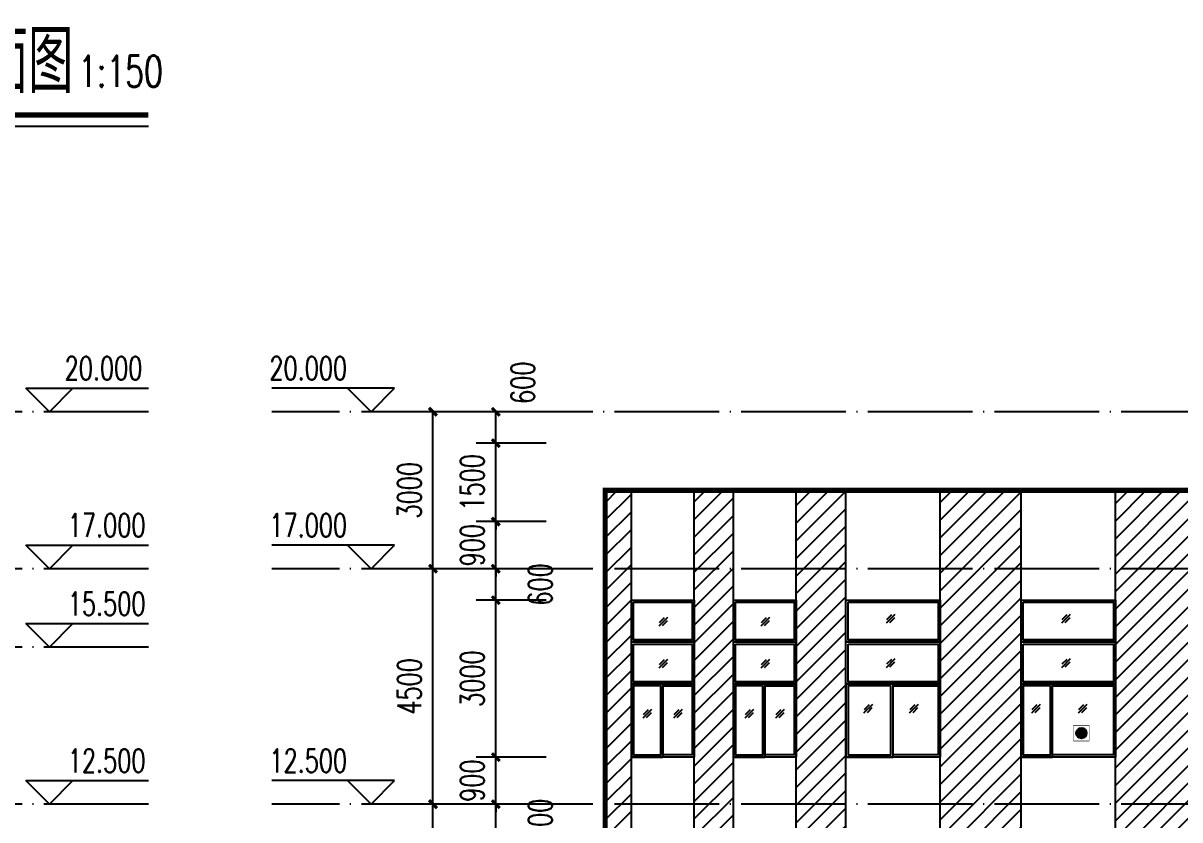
# Model space of a CAD drawing. Extents: x -4747 to 1060961, y -766984 to 396631.
# Drawn here: x 527111 to 549215, y -278072 to -262844 of the extents above; entities that cross this region are included whole.
import ezdxf

# ---------------------------------------------------------------- set-up
doc = ezdxf.new("R2010")
doc.units = 0
doc.header["$LTSCALE"] = 1000
doc.header["$MEASUREMENT"] = 0
doc.linetypes.add('DOTE', pattern=[2.42, 2, -0.2, 0.02, -0.2])
doc.layers.get('0').update_dxf_attribs({"linetype": 'CONTINUOUS'})
doc.layers.get('DEFPOINTS').update_dxf_attribs({"linetype": 'CONTINUOUS'})
for name, color, linetype in [('DIM_ELEV', 3, 'CONTINUOUS'), ('DIM_SYMB', 3, 'CONTINUOUS'), ('DOTE', 1, 'DOTE'), ('PUB_DIM', 3, 'CONTINUOUS'), ('PUB_TEXT', 7, 'CONTINUOUS'), ('剖面填充', 147, 'CONTINUOUS'), ('窗户', 140, 'CONTINUOUS'), ('立面图', 41, 'CONTINUOUS'), ('立面轮廓线', 3, 'CONTINUOUS')]:
    doc.layers.add(name, color=color, linetype=linetype)
doc.styles.add('_TCH_DIM', font='SIMPLEX', dxfattribs={"bigfont": 'GBCBIG'})
doc.styles.add('DIM_FONT', font='SIMPLEX', dxfattribs={"width": 0.7, "bigfont": 'GBCBIG'})
doc.styles.add('HZTXT', font='txt.shx', dxfattribs={"bigfont": 'gbcbig.shx'})
doc.styles.get("Standard").update_dxf_attribs({"font": 'gbenor.shx', "bigfont": 'gbcbig.shx'})
doc.dimstyles.new('DIMN150', dxfattribs={"dimscale": 1.5, "dimtxt": 300, "dimasz": 100, "dimexe": 250, "dimexo": 300, "dimgap": 150, "dimtad": 1, "dimdec": 0, "dimzin": 0, "dimtxsty": 'DIM_FONT', "dimblk": 'ARCHTICK', "dimcen": 0.09, "dimclrt": 7, "dimazin": 3, "dimtfac": 1, "dimtdec": 0, "dimtix": 1, "dimtmove": 0, "dimatfit": 3, "dimtolj": 1, "dimtzin": 0})

# ---------------------------------------------------------------- blocks, each defined once
blk = doc.blocks.new('_ARCHTICK')
at = {"color": 0, "linetype": 'BYBLOCK', "const_width": 0.4}
blk.add_lwpolyline([(-0.5, -0.5), (0.5, 0.5)], dxfattribs=at)
blk = doc.blocks.new('*D608')
at = {"layer": 'DEFPOINTS', "color": 0}
for p in [(536143, -277772), (537559, -277772), (537559, -278372)]:
    blk.add_point(p, dxfattribs=at)
at = {"layer": 'PUB_DIM', "color": 0}
for p, q in [((537109, -277772), (535768, -277772)), ((536143, -278372), (536143, -277772)), ((537109, -278372), (535768, -278372))]:
    blk.add_line(p, q, dxfattribs=at)
at = {"layer": 'PUB_DIM', "color": 0, "xscale": 150, "yscale": 150, "zscale": 150}
for p, rotation in [((536143, -277772), 90), ((536143, -278372), 270)]:
    blk.add_blockref('_ARCHTICK', p, dxfattribs=dict(at, rotation=rotation))
at = {"layer": 'PUB_DIM', "color": 7, "insert": (536994, -278072), "char_height": 450, "attachment_point": 5, "rotation": 90, "style": 'DIM_FONT'}
blk.add_mtext('\\A1;600', dxfattribs=at)
blk = doc.blocks.new('*D609')
at = {"layer": 'DEFPOINTS', "color": 0}
for p in [(536143, -276872), (537559, -276872), (537559, -277772)]:
    blk.add_point(p, dxfattribs=at)
at = {"layer": 'PUB_DIM', "color": 0}
for p, q in [((536143, -276872), (536143, -276722)), ((537109, -276872), (535768, -276872)), ((536143, -277772), (536143, -276872)), ((537109, -277772), (535768, -277772)), ((536143, -277772), (536143, -277922))]:
    blk.add_line(p, q, dxfattribs=at)
at = {"layer": 'PUB_DIM', "color": 0, "xscale": 150, "yscale": 150, "zscale": 150}
for p, rotation in [((536143, -276872), 270), ((536143, -277772), 90)]:
    blk.add_blockref('_ARCHTICK', p, dxfattribs=dict(at, rotation=rotation))
at = {"layer": 'PUB_DIM', "color": 7, "insert": (535693, -277322), "char_height": 450, "attachment_point": 5, "rotation": 90, "style": 'DIM_FONT'}
blk.add_mtext('\\A1;900', dxfattribs=at)
blk = doc.blocks.new('*D610')
at = {"layer": 'DEFPOINTS', "color": 0}
for p in [(536143, -273872), (537559, -273872), (537559, -276872)]:
    blk.add_point(p, dxfattribs=at)
at = {"layer": 'PUB_DIM', "color": 0}
for p, q in [((537109, -273872), (535768, -273872)), ((536143, -276872), (536143, -273872)), ((537109, -276872), (535768, -276872))]:
    blk.add_line(p, q, dxfattribs=at)
at = {"layer": 'PUB_DIM', "color": 0, "xscale": 150, "yscale": 150, "zscale": 150}
for p, rotation in [((536143, -273872), 90), ((536143, -276872), 270)]:
    blk.add_blockref('_ARCHTICK', p, dxfattribs=dict(at, rotation=rotation))
at = {"layer": 'PUB_DIM', "color": 7, "insert": (535693, -275372), "char_height": 450, "attachment_point": 5, "rotation": 90, "style": 'DIM_FONT'}
blk.add_mtext('\\A1;3000', dxfattribs=at)
blk = doc.blocks.new('*D611')
at = {"layer": 'DEFPOINTS', "color": 0}
for p in [(536143, -273272), (537559, -273272), (537559, -273872)]:
    blk.add_point(p, dxfattribs=at)
at = {"layer": 'PUB_DIM', "color": 0}
for p, q in [((537109, -273272), (535768, -273272)), ((536143, -273872), (536143, -273272)), ((537109, -273872), (535768, -273872))]:
    blk.add_line(p, q, dxfattribs=at)
at = {"layer": 'PUB_DIM', "color": 0, "xscale": 150, "yscale": 150, "zscale": 150}
for p, rotation in [((536143, -273272), 90), ((536143, -273872), 270)]:
    blk.add_blockref('_ARCHTICK', p, dxfattribs=dict(at, rotation=rotation))
at = {"layer": 'PUB_DIM', "color": 7, "insert": (536994, -273572), "char_height": 450, "attachment_point": 5, "rotation": 90, "style": 'DIM_FONT'}
blk.add_mtext('\\A1;600', dxfattribs=at)
blk = doc.blocks.new('*D612')
at = {"layer": 'DEFPOINTS', "color": 0}
for p in [(536143, -272372), (537559, -272372), (537559, -273272)]:
    blk.add_point(p, dxfattribs=at)
at = {"layer": 'PUB_DIM', "color": 0}
for p, q in [((536143, -272372), (536143, -272222)), ((537109, -272372), (535768, -272372)), ((536143, -273272), (536143, -272372)), ((537109, -273272), (535768, -273272)), ((536143, -273272), (536143, -273422))]:
    blk.add_line(p, q, dxfattribs=at)
at = {"layer": 'PUB_DIM', "color": 0, "xscale": 150, "yscale": 150, "zscale": 150}
for p, rotation in [((536143, -272372), 270), ((536143, -273272), 90)]:
    blk.add_blockref('_ARCHTICK', p, dxfattribs=dict(at, rotation=rotation))
at = {"layer": 'PUB_DIM', "color": 7, "insert": (535693, -272822), "char_height": 450, "attachment_point": 5, "rotation": 90, "style": 'DIM_FONT'}
blk.add_mtext('\\A1;900', dxfattribs=at)
blk = doc.blocks.new('*D613')
at = {"layer": 'DEFPOINTS', "color": 0}
for p in [(536143, -270872), (537559, -270872), (537559, -272372)]:
    blk.add_point(p, dxfattribs=at)
at = {"layer": 'PUB_DIM', "color": 0}
for p, q in [((536143, -270872), (536143, -270722)), ((537109, -270872), (535768, -270872)), ((536143, -272372), (536143, -270872)), ((537109, -272372), (535768, -272372)), ((536143, -272372), (536143, -272522))]:
    blk.add_line(p, q, dxfattribs=at)
at = {"layer": 'PUB_DIM', "color": 0, "xscale": 150, "yscale": 150, "zscale": 150}
for p, rotation in [((536143, -270872), 270), ((536143, -272372), 90)]:
    blk.add_blockref('_ARCHTICK', p, dxfattribs=dict(at, rotation=rotation))
at = {"layer": 'PUB_DIM', "color": 7, "insert": (535693, -271622), "char_height": 450, "attachment_point": 5, "rotation": 90, "style": 'DIM_FONT'}
blk.add_mtext('\\A1;1500', dxfattribs=at)
blk = doc.blocks.new('*D614')
at = {"layer": 'DEFPOINTS', "color": 0}
for p in [(536143, -270272), (537559, -270272), (537559, -270872)]:
    blk.add_point(p, dxfattribs=at)
at = {"layer": 'PUB_DIM', "color": 0}
for p, q in [((537109, -270272), (535768, -270272)), ((536143, -270872), (536143, -270272)), ((537109, -270872), (535768, -270872))]:
    blk.add_line(p, q, dxfattribs=at)
at = {"layer": 'PUB_DIM', "color": 0, "xscale": 150, "yscale": 150, "zscale": 150}
for p, rotation in [((536143, -270272), 90), ((536143, -270872), 270)]:
    blk.add_blockref('_ARCHTICK', p, dxfattribs=dict(at, rotation=rotation))
at = {"layer": 'PUB_DIM', "color": 7, "insert": (536660, -269717), "char_height": 450, "attachment_point": 5, "rotation": 90, "style": 'DIM_FONT'}
blk.add_mtext('\\A1;600', dxfattribs=at)
blk = doc.blocks.new('*D617')
at = {"layer": 'DEFPOINTS', "color": 0}
for p in [(534943, -277772), (537559, -277772), (537559, -283772)]:
    blk.add_point(p, dxfattribs=at)
at = {"layer": 'PUB_DIM', "color": 0}
for p, q in [((537109, -277772), (534568, -277772)), ((534943, -283772), (534943, -277772)), ((537109, -283772), (534568, -283772))]:
    blk.add_line(p, q, dxfattribs=at)
at = {"layer": 'PUB_DIM', "color": 0, "xscale": 150, "yscale": 150, "zscale": 150}
for p, rotation in [((534943, -277772), 90), ((534943, -283772), 270)]:
    blk.add_blockref('_ARCHTICK', p, dxfattribs=dict(at, rotation=rotation))
at = {"layer": 'PUB_DIM', "color": 7, "insert": (534493, -280772), "char_height": 450, "attachment_point": 5, "rotation": 90, "style": 'DIM_FONT'}
blk.add_mtext('\\A1;6000', dxfattribs=at)
blk = doc.blocks.new('*D618')
at = {"layer": 'DEFPOINTS', "color": 0}
for p in [(534943, -273272), (537559, -273272), (537559, -277772)]:
    blk.add_point(p, dxfattribs=at)
at = {"layer": 'PUB_DIM', "color": 0}
for p, q in [((537109, -273272), (534568, -273272)), ((534943, -277772), (534943, -273272)), ((537109, -277772), (534568, -277772))]:
    blk.add_line(p, q, dxfattribs=at)
at = {"layer": 'PUB_DIM', "color": 0, "xscale": 150, "yscale": 150, "zscale": 150}
for p, rotation in [((534943, -273272), 90), ((534943, -277772), 270)]:
    blk.add_blockref('_ARCHTICK', p, dxfattribs=dict(at, rotation=rotation))
at = {"layer": 'PUB_DIM', "color": 7, "insert": (534493, -275522), "char_height": 450, "attachment_point": 5, "rotation": 90, "style": 'DIM_FONT'}
blk.add_mtext('\\A1;4500', dxfattribs=at)
blk = doc.blocks.new('*D619')
at = {"layer": 'DEFPOINTS', "color": 0}
for p in [(534943, -270272), (537559, -270272), (537559, -273272)]:
    blk.add_point(p, dxfattribs=at)
at = {"layer": 'PUB_DIM', "color": 0}
for p, q in [((537109, -270272), (534568, -270272)), ((534943, -273272), (534943, -270272)), ((537109, -273272), (534568, -273272))]:
    blk.add_line(p, q, dxfattribs=at)
at = {"layer": 'PUB_DIM', "color": 0, "xscale": 150, "yscale": 150, "zscale": 150}
for p, rotation in [((534943, -270272), 90), ((534943, -273272), 270)]:
    blk.add_blockref('_ARCHTICK', p, dxfattribs=dict(at, rotation=rotation))
at = {"layer": 'PUB_DIM', "color": 7, "insert": (534493, -271772), "char_height": 450, "attachment_point": 5, "rotation": 90, "style": 'DIM_FONT'}
blk.add_mtext('\\A1;3000', dxfattribs=at)

msp = doc.modelspace()

# ---------------------------------------------------------------- hatches: boundary and pattern name
h = msp.add_hatch(color=1)
edge = h.paths.add_edge_path()
edge.add_arc((547333.1, -276414), 100, 0, 360)
at = {"layer": '剖面填充'}
h = msp.add_hatch(dxfattribs=at)
h.set_pattern_fill('ANSI31', color=256, scale=150, style=0)
h.set_pattern_definition([(45, (0, 0), (-168.3798, 168.3798), [])])
h.paths.add_polyline_path([(538733.9, -271771.9), (538233.9, -271771.9), (538233.9, -290421.9), (538733.9, -290421.9)])
h.paths.add_polyline_path([(540683.9, -271771.9), (539933.9, -271771.9), (539933.9, -290421.9), (540683.9, -290421.9)])
h.paths.add_polyline_path([(542833.9, -271771.9), (541883.9, -271771.9), (541883.9, -290421.9), (542833.9, -290421.9)])
h.paths.add_polyline_path([(546183.9, -271771.9), (544633.9, -271771.9), (544633.9, -290421.9), (546183.9, -290421.9)])
h.paths.add_polyline_path([(549683.9, -271771.9), (547983.9, -271771.9), (547983.9, -290421.9), (549683.9, -290421.9)])
h.paths.add_polyline_path([(553183.9, -271771.9), (551483.9, -271771.9), (551483.9, -290421.9), (553183.9, -290421.9)])
h.paths.add_polyline_path([(556683.9, -276871.9), (556383.9, -276871.9), (555783.9, -276871.9), (555783.9, -275671.9), (555783.9, -275071.9), (556683.9, -275071.9), (556683.9, -271771.9), (554983.9, -271771.9), (554983.9, -290421.9), (556683.9, -290421.9)])
h.paths.add_polyline_path([(559933.9, -269671.9), (559233.9, -269671.9), (559233.9, -271771.9), (558483.9, -271771.9), (558483.9, -275071.9), (558883.9, -275071.9), (558883.9, -275671.9), (558883.9, -276871.9), (558483.9, -276871.9), (558483.9, -290421.9), (558533.9, -290421.9), (558533.9, -290271.9), (558833.9, -290271.9), (558833.9, -290121.9), (559133.9, -290121.9), (559133.9, -289971.9), (559933.9, -289971.9), (559933.9, -287871.9), (559933.9, -286606.9), (559726.5, -286606.9), (559726.5, -286620), (559726.5, -286681.9), (559726.5, -286831.9), (559639.7, -286831.9), (559639.7, -286606.9), (559636.9, -286606.9), (559183.1, -286606.9), (559183.1, -286506.9), (559639.7, -286506.9), (559639.7, -286431.9), (559657.5, -286431.9), (559657.5, -286391.9), (559183.9, -286391.9), (559183.9, -286371.9), (559657.5, -286371.9), (559657.5, -285530, -0.2679492), (559632.5, -285486.7, -1), (559732.5, -285486.7, -0.2679492), (559707.5, -285530), (559707.5, -286371.9), (559933.9, -286371.9)])
h.paths.add_polyline_path([(563683.9, -269671.9), (561733.9, -269671.9), (561733.9, -286371.9), (563683.9, -286371.9)])
h.paths.add_polyline_path([(567183.9, -271771.9), (566433.9, -271771.9), (566433.9, -269671.9), (565483.9, -269671.9), (565483.9, -286371.9), (565882.2, -286371.9), (565882.2, -285515.5, -0.2679492), (565857.2, -285472.2, -1), (565957.2, -285472.2, -0.2679492), (565932.2, -285515.5), (565932.2, -286371.9), (566433.9, -286371.9), (566433.9, -286391.9), (565932.2, -286391.9), (565932.2, -286431.9), (565950, -286431.9), (565950, -286506.9), (566433.9, -286506.9), (566433.9, -286606.9), (565950, -286606.9), (565950, -286831.9), (565863.2, -286831.9), (565863.2, -286606.9), (565483.9, -286606.9), (565483.9, -286971.9), (565983.9, -286971.9), (565983.9, -287571.9), (565983.9, -289971.9), (566433.9, -289971.9), (567183.9, -290035.8)])

# ---------------------------------------------------------------- linework, layer by layer
at = {"color": 1, "const_width": 10, "elevation": 0}
msp.add_lwpolyline([(547183.1, -276564), (547483.1, -276564), (547483.1, -276264), (547183.1, -276264)], close=True, dxfattribs=at)
at = {"color": 1}
msp.add_circle((547333.1, -276414), 100, dxfattribs=at)
at = {"layer": 'DIM_ELEV'}
for p, q in [((527612.3, -270271.9), (527162.3, -269821.9)), ((527162.3, -269821.9), (529509.8, -269821.9)), ((527612.3, -270271.9), (528062.3, -269821.9)), ((534209.6, -269821.9), (531862.1, -269821.9)), ((533759.6, -270271.9), (533309.6, -269821.9)), ((533759.6, -270271.9), (534209.6, -269821.9)), ((527612.3, -273271.9), (527162.3, -272821.9)), ((527162.3, -272821.9), (529509.8, -272821.9)), ((527612.3, -273271.9), (528062.3, -272821.9)), ((534209.6, -272821.9), (531862.1, -272821.9)), ((533759.6, -273271.9), (533309.6, -272821.9)), ((533759.6, -273271.9), (534209.6, -272821.9)), ((527612.3, -274771.9), (527162.3, -274321.9)), ((527162.3, -274321.9), (529509.8, -274321.9)), ((527612.3, -274771.9), (528062.3, -274321.9)), ((527612.3, -277771.9), (527162.3, -277321.9)), ((527162.3, -277321.9), (529509.8, -277321.9)), ((527612.3, -277771.9), (528062.3, -277321.9)), ((534209.6, -277321.9), (531862.1, -277321.9)), ((533759.6, -277771.9), (533309.6, -277321.9)), ((533759.6, -277771.9), (534209.6, -277321.9))]:
    msp.add_line(p, q, dxfattribs=at)
at = {"layer": 'DIM_SYMB', "const_width": 105}
msp.add_lwpolyline([(522433.7, -264600.8), (529506.7, -264600.8)], dxfattribs=at)
at = {"layer": 'DIM_SYMB'}
msp.add_lwpolyline([(522433.7, -264810.8), (529506.7, -264810.8)], dxfattribs=at)
for points in [[(538879.6, -276199.9, 0, 0, 0), (539066.6, -276199.9, 40, 0, 0), (539216.6, -276199.9, 0, 0, 0)], [(539792.2, -276199.9, 0, 0, 0), (539605.2, -276199.9, 40, 0, 0), (539455.2, -276199.9, 0, 0, 0)], [(540829.6, -276199.9, 0, 0, 0), (541016.6, -276199.9, 40, 0, 0), (541166.6, -276199.9, 0, 0, 0)], [(541742.2, -276199.9, 0, 0, 0), (541555.2, -276199.9, 40, 0, 0), (541405.2, -276199.9, 0, 0, 0)], [(543108.5, -276175.4, 0, 0, 0), (543295.5, -276175.4, 40, 0, 0), (543445.5, -276175.4, 0, 0, 0)], [(544298.5, -276175.4, 0, 0, 0), (544111.5, -276175.4, 40, 0, 0), (543961.5, -276175.4, 0, 0, 0)], [(546317.8, -276175.4, 0, 0, 0), (546504.8, -276175.4, 40, 0, 0), (546654.8, -276175.4, 0, 0, 0)], [(547525.9, -276175.4, 0, 0, 0), (547338.9, -276175.4, 40, 0, 0), (547188.9, -276175.4, 0, 0, 0)]]:
    msp.add_lwpolyline(points, format="xyseb", dxfattribs=at)
at = {"layer": 'DOTE'}
for points in [[(529509.8, -270271.9), (470526.3, -270271.9)], [(586394.5, -270271.9), (531862.1, -270271.9)], [(529509.8, -273271.9), (470526.3, -273271.9)], [(529509.8, -273271.9), (470526.3, -273271.9)], [(586394.5, -273271.9), (531862.1, -273271.9)], [(586394.5, -273271.9), (531862.1, -273271.9)], [(529509.8, -274771.9), (470526.3, -274771.9)], [(529509.8, -277771.9), (470526.3, -277771.9)], [(586394.5, -277771.9), (531862.1, -277771.9)]]:
    msp.add_lwpolyline(points, dxfattribs=at)
at = {"layer": '窗户'}
for points in [[(538733.9, -273871.9), (539933.9, -273871.9), (539933.9, -274671.9), (538733.9, -274671.9)], [(538773.9, -273911.9), (539893.9, -273911.9), (539893.9, -274631.9), (538773.9, -274631.9)], [(540683.9, -273871.9), (541883.9, -273871.9), (541883.9, -274671.9), (540683.9, -274671.9)], [(540723.9, -273911.9), (541843.9, -273911.9), (541843.9, -274631.9), (540723.9, -274631.9)], [(542833.9, -273871.9), (544633.9, -273871.9), (544633.9, -276871.9), (542833.9, -276871.9)], [(542833.9, -273871.9), (544633.9, -273871.9), (544633.9, -274671.9), (542833.9, -274671.9)], [(542873.9, -273911.9), (544593.9, -273911.9), (544593.9, -274631.9), (542873.9, -274631.9)], [(546183.9, -273871.9), (547983.9, -273871.9), (547983.9, -276871.9), (546183.9, -276871.9)], [(546183.9, -273871.9), (547983.9, -273871.9), (547983.9, -274671.9), (546183.9, -274671.9)], [(546223.9, -273911.9), (547943.9, -273911.9), (547943.9, -274631.9), (546223.9, -274631.9)], [(538733.9, -274671.9), (539933.9, -274671.9), (539933.9, -275471.9), (538733.9, -275471.9)], [(538773.9, -274711.9), (539893.9, -274711.9), (539893.9, -275431.9), (538773.9, -275431.9)], [(540683.9, -274671.9), (541883.9, -274671.9), (541883.9, -275471.9), (540683.9, -275471.9)], [(540723.9, -274711.9), (541843.9, -274711.9), (541843.9, -275431.9), (540723.9, -275431.9)], [(542833.9, -274671.9), (544633.9, -274671.9), (544633.9, -275471.9), (542833.9, -275471.9)], [(542873.9, -274711.9), (544593.9, -274711.9), (544593.9, -275431.9), (542873.9, -275431.9)], [(546183.9, -274671.9), (547983.9, -274671.9), (547983.9, -275471.9), (546183.9, -275471.9)], [(546223.9, -274711.9), (547943.9, -274711.9), (547943.9, -275431.9), (546223.9, -275431.9)], [(539333.9, -275471.9), (538733.9, -275471.9), (538733.9, -276871.9), (539333.9, -276871.9)], [(539293.9, -275511.9), (538773.9, -275511.9), (538773.9, -276831.9), (539293.9, -276831.9)], [(539333.9, -275471.9), (539933.9, -275471.9), (539933.9, -276871.9), (539333.9, -276871.9)], [(541283.9, -275471.9), (540683.9, -275471.9), (540683.9, -276871.9), (541283.9, -276871.9)], [(541243.9, -275511.9), (540723.9, -275511.9), (540723.9, -276831.9), (541243.9, -276831.9)], [(541283.9, -275471.9), (541883.9, -275471.9), (541883.9, -276871.9), (541283.9, -276871.9)], [(543733.9, -275471.9), (542833.9, -275471.9), (542833.9, -276871.9), (543733.9, -276871.9)], [(543693.9, -275511.9), (542873.9, -275511.9), (542873.9, -276831.9), (543693.9, -276831.9)], [(543733.9, -275471.9), (544633.9, -275471.9), (544633.9, -276871.9), (543733.9, -276871.9)], [(546783.9, -275471.9), (546183.9, -275471.9), (546183.9, -276871.9), (546783.9, -276871.9)], [(546743.9, -275511.9), (546223.9, -275511.9), (546223.9, -276831.9), (546743.9, -276831.9)], [(546783.9, -275471.9), (547983.9, -275471.9), (547983.9, -276871.9), (546783.9, -276871.9)]]:
    msp.add_lwpolyline(points, close=True, dxfattribs=at)
for points in [[(539425.9, -274204.9), (539259.2, -274371.6)], [(539361.8, -274212.5), (539266.7, -274307.5)], [(539418.4, -274269), (539323.3, -274364.1)], [(541375.9, -274204.9), (541209.2, -274371.6)], [(541311.8, -274212.5), (541216.7, -274307.5)], [(541368.4, -274269), (541273.3, -274364.1)], [(543767.5, -274147.1), (543600.8, -274313.9)], [(543703.4, -274154.7), (543608.4, -274249.8)], [(543760, -274211.3), (543664.9, -274306.3)], [(547117.5, -274147.1), (546950.8, -274313.9)], [(547053.4, -274154.7), (546958.4, -274249.8)], [(547110, -274211.3), (547014.9, -274306.3)], [(538733.9, -274671.9), (539933.9, -274671.9)], [(540683.9, -274671.9), (541883.9, -274671.9)], [(542833.9, -274671.9), (544633.9, -274671.9)], [(546183.9, -274671.9), (547983.9, -274671.9)], [(539425.9, -275004.9), (539259.2, -275171.6)], [(539361.8, -275012.5), (539266.7, -275107.5)], [(539418.4, -275069), (539323.3, -275164.1)], [(541375.9, -275004.9), (541209.2, -275171.6)], [(541311.8, -275012.5), (541216.7, -275107.5)], [(541368.4, -275069), (541273.3, -275164.1)], [(543767.5, -274996.4), (543600.8, -275163.2)], [(543703.4, -275004), (543608.4, -275099)], [(543760, -275060.6), (543664.9, -275155.6)], [(547117.5, -274996.4), (546950.8, -275163.2)], [(547053.4, -275004), (546958.4, -275099)], [(547110, -275060.6), (547014.9, -275155.6)], [(538733.9, -275471.9), (539933.9, -275471.9), (539933.9, -276871.9), (538733.9, -276871.9), (538733.9, -275471.9)], [(538733.9, -275471.9), (539933.9, -275471.9)], [(539333.9, -275471.9), (539333.9, -276871.9)], [(539333.9, -275511.9), (539893.9, -275511.9), (539893.9, -276831.9), (539333.9, -276831.9)], [(540683.9, -275471.9), (541883.9, -275471.9), (541883.9, -276871.9), (540683.9, -276871.9), (540683.9, -275471.9)], [(540683.9, -275471.9), (541883.9, -275471.9)], [(541283.9, -275471.9), (541283.9, -276871.9)], [(541283.9, -275511.9), (541843.9, -275511.9), (541843.9, -276831.9), (541283.9, -276831.9)], [(542833.9, -275471.9), (544633.9, -275471.9)], [(543733.9, -275511.9), (544593.9, -275511.9), (544593.9, -276831.9), (543733.9, -276831.9)], [(546183.9, -275471.9), (547983.9, -275471.9)], [(546783.9, -275511.9), (547943.9, -275511.9), (547943.9, -276831.9), (546783.9, -276831.9)], [(539118.8, -275961.1), (538952.1, -276127.9)], [(539054.7, -275968.7), (538959.7, -276063.7)], [(539111.3, -276025.3), (539016.2, -276120.3)], [(539705.8, -275961.1), (539539.1, -276127.9)], [(539641.7, -275968.7), (539546.6, -276063.7)], [(539698.2, -276025.3), (539603.2, -276120.3)], [(541068.8, -275961.1), (540902.1, -276127.9)], [(541004.7, -275968.7), (540909.7, -276063.7)], [(541061.3, -276025.3), (540966.2, -276120.3)], [(541655.8, -275961.1), (541489.1, -276127.9)], [(541591.7, -275968.7), (541496.6, -276063.7)], [(541648.2, -276025.3), (541553.2, -276120.3)], [(543339.4, -275865.2), (543172.7, -276031.9)], [(543275.3, -275872.8), (543180.2, -275967.8)], [(543331.8, -275929.3), (543236.8, -276024.4)], [(544212.1, -275865.2), (544045.3, -276031.9)], [(544147.9, -275872.8), (544052.9, -275967.8)], [(544204.5, -275929.3), (544109.5, -276024.4)], [(546548.7, -275865.2), (546382, -276031.9)], [(546484.6, -275872.8), (546389.5, -275967.8)], [(546541.1, -275929.3), (546446.1, -276024.4)], [(547439.5, -275865.2), (547272.8, -276031.9)], [(547375.4, -275872.8), (547280.3, -275967.8)], [(547431.9, -275929.3), (547336.9, -276024.4)]]:
    msp.add_lwpolyline(points, dxfattribs=at)
at = {"layer": '立面图'}
for points in [[(559233.9, -271771.9), (538233.9, -271771.9)], [(538733.9, -290421.9), (538733.9, -271771.9)], [(539933.9, -290421.9), (539933.9, -271771.9)], [(540683.9, -290421.9), (540683.9, -271771.9)], [(541883.9, -290421.9), (541883.9, -271771.9)], [(542833.9, -290421.9), (542833.9, -271771.9)], [(544633.9, -290421.9), (544633.9, -271771.9)], [(546183.9, -290421.9), (546183.9, -271771.9)], [(547983.9, -290421.9), (547983.9, -271771.9)]]:
    msp.add_lwpolyline(points, dxfattribs=at)
at = {"layer": '立面轮廓线', "const_width": 100}
msp.add_lwpolyline([(580433.9, -290421.9), (580433.9, -271771.9), (566433.9, -271771.9), (566433.9, -269671.9), (559233.9, -269671.9), (559233.9, -271771.9), (538233.9, -271771.9), (538233.9, -290421.9)], dxfattribs=at)
at = {"layer": '立面轮廓线'}
msp.add_lwpolyline([(538233.9, -290421.9), (538233.9, -271771.9)], dxfattribs=at)

# ---------------------------------------------------------------- texts
msp.add_text('立面图', height=1200).set_placement((525477.2, -264177.7))
at = {"layer": 'DIM_SYMB', "color": 7, "style": 'HZTXT', "width": 0.7}
msp.add_text('1:150', height=600, dxfattribs=at).set_placement((528161.5, -264064.6))
at = {"layer": 'PUB_TEXT', "style": '_TCH_DIM', "width": 0.705882}
for s, p in [('20.000', (527904.8, -269664.4)), ('20.000', (531817.1, -269664.4)), ('17.000', (527964.8, -272664.4)), ('17.000', (531817.1, -272664.4)), ('15.500', (527964.8, -274164.4)), ('12.500', (527964.8, -277164.4)), ('12.500', (531817.1, -277164.4))]:
    msp.add_text(s, height=446.25, dxfattribs=at).set_placement(p)

# ---------------------------------------------------------------- dimensions: what is measured, and where the dimension line sits
at = {"layer": 'PUB_DIM'}
for base, p1, p2, picture, middle in [((536142.8, -270271.9), (537559.2, -270871.9), (537559.2, -270271.9), '*D614', (536660.3, -269716.9)), ((536142.8, -273271.9), (537559.2, -273871.9), (537559.2, -273271.9), '*D611', (536994, -273571.9)), ((536142.8, -277771.9), (537559.2, -278371.9), (537559.2, -277771.9), '*D608', (536994, -278071.9))]:
    dim = msp.add_linear_dim(base=base, p1=p1, p2=p2, angle=90, dimstyle='DIMN150', dxfattribs=at)
    dim.commit()
    dim.dimension.update_dxf_attribs({"geometry": picture, "text_midpoint": middle, "dimtype": 129})
for p1, p2, distance, picture, middle in [((537559.2, -273271.9), (537559.2, -270271.9), 2616.4, '*D619', (534492.8, -271771.9)), ((537559.2, -272371.9), (537559.2, -270871.9), 1416.4, '*D613', (535692.8, -271621.9)), ((537559.2, -273271.9), (537559.2, -272371.9), 1416.4, '*D612', (535692.8, -272821.9)), ((537559.2, -277771.9), (537559.2, -273271.9), 2616.4, '*D618', (534492.8, -275521.9)), ((537559.2, -276871.9), (537559.2, -273871.9), 1416.4, '*D610', (535692.8, -275371.9)), ((537559.2, -277771.9), (537559.2, -276871.9), 1416.4, '*D609', (535692.8, -277321.9)), ((537559.2, -283771.9), (537559.2, -277771.9), 2616.4, '*D617', (534492.8, -280771.9))]:
    dim = msp.add_aligned_dim(p1=p1, p2=p2, distance=distance, dimstyle='DIMN150', dxfattribs=at)
    dim.commit()
    dim.dimension.update_dxf_attribs({"geometry": picture, "text_midpoint": middle})

doc.saveas('drawing.dxf')
